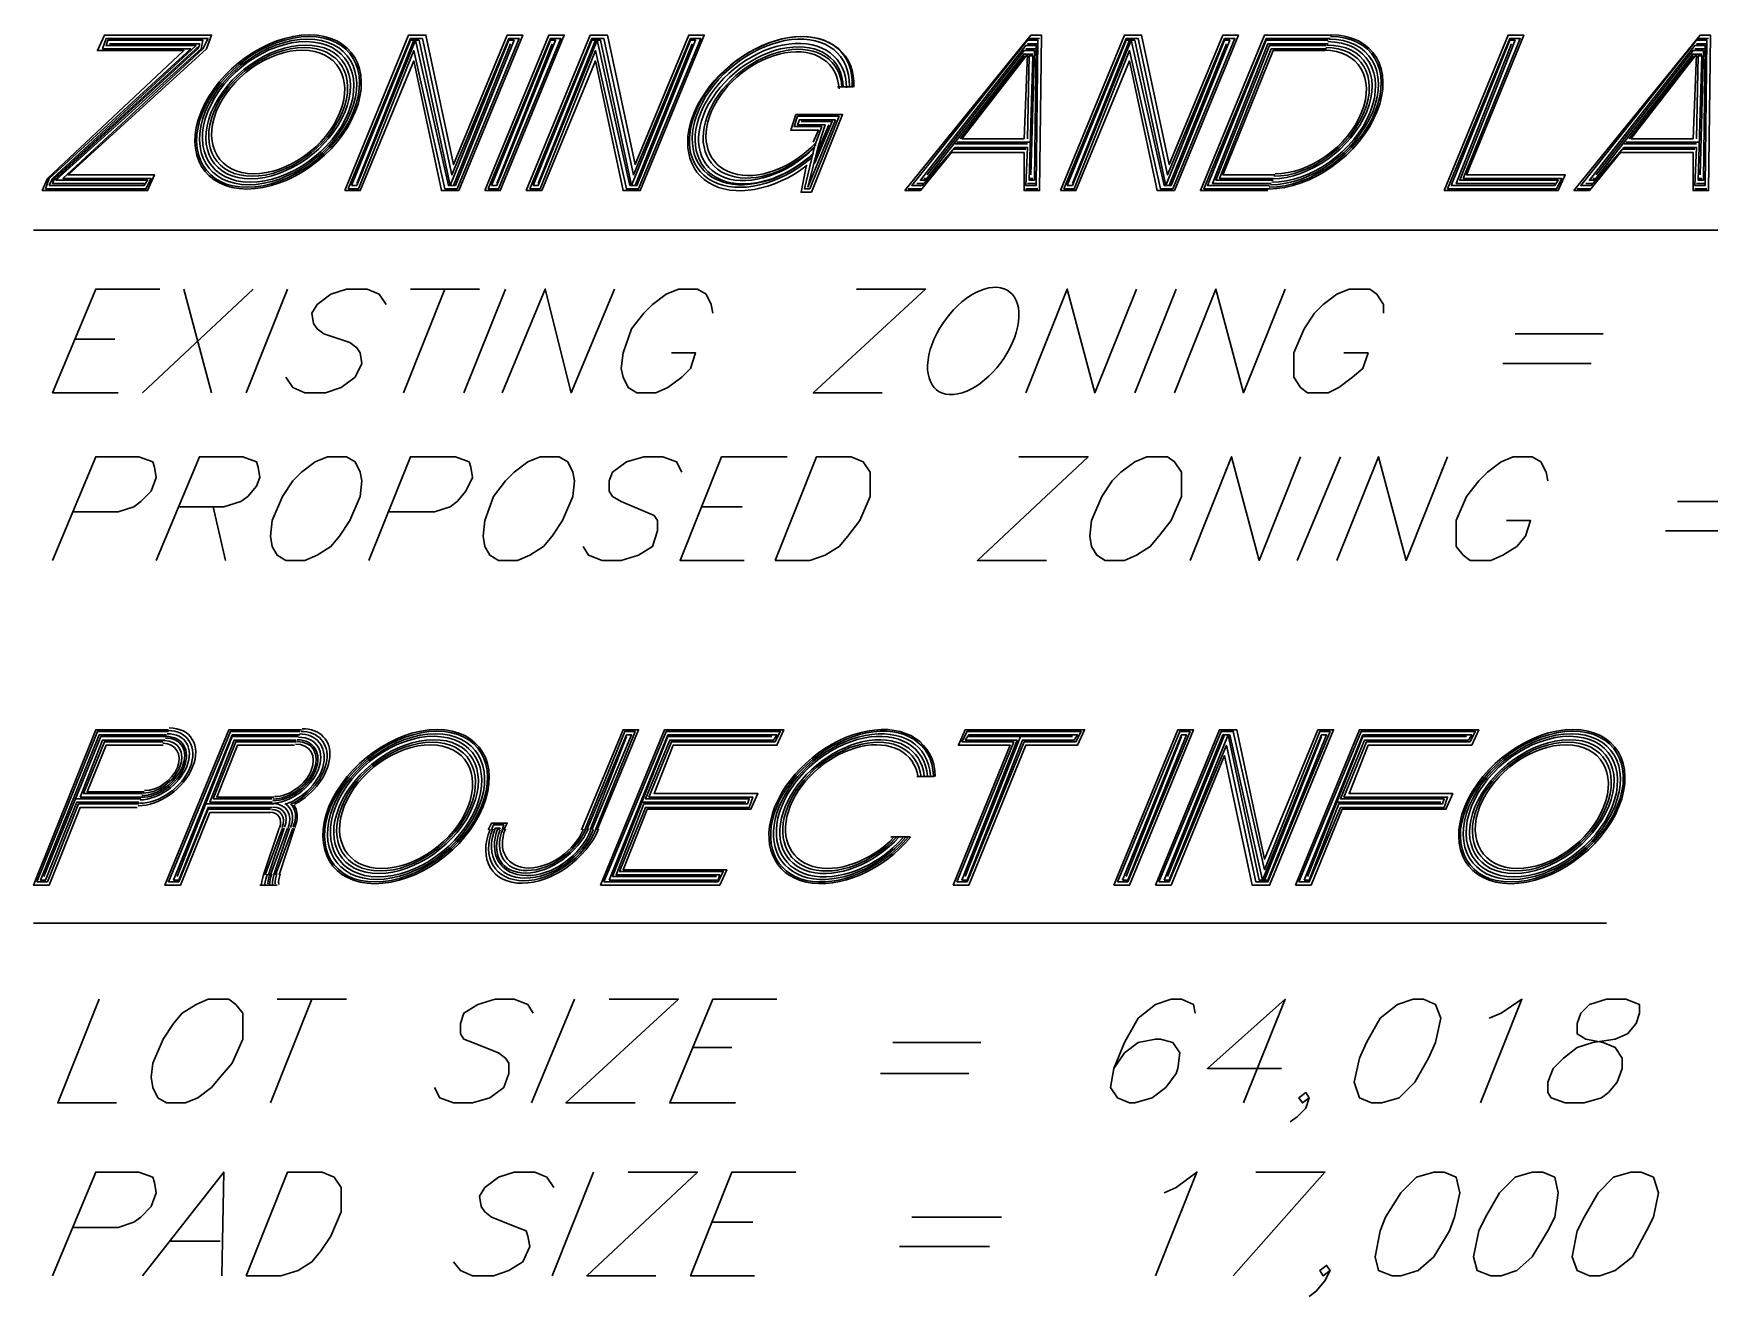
# Model space of a CAD drawing. Header units: feet. Extents: x 7 to 2308, y -319 to 1396.
# Drawn here: x 710.3 to 762, y 247.1 to 286 of the extents above; entities that cross this region are included whole.
import ezdxf

# ---------------------------------------------------------------- set-up
doc = ezdxf.new("R2010")
doc.units = ezdxf.units.FT
doc.header["$MEASUREMENT"] = 0
doc.layers.add('PDF_TBLKTXT', color=7, linetype='Continuous')

msp = doc.modelspace()

# ---------------------------------------------------------------- linework, layer by layer
at = {"layer": 'PDF_TBLKTXT', "lineweight": 30}
for points in [[(710.543, 281.182), (710.703, 281.555), (714.915, 285.5), (712.249, 285.5), (712.463, 285.98), (715.768, 285.98), (715.608, 285.553), (711.343, 281.662), (714.009, 281.662), (713.795, 281.182)], [(710.65, 281.235), (710.757, 281.555), (715.128, 285.553), (712.409, 285.553), (712.516, 285.873), (715.661, 285.873), (715.501, 285.553), (711.183, 281.555), (713.902, 281.555), (713.742, 281.235)], [(710.757, 281.342), (710.863, 281.555), (715.288, 285.66), (712.516, 285.66), (712.569, 285.82), (715.501, 285.82), (715.448, 285.553), (710.97, 281.502), (713.795, 281.502), (713.689, 281.342)], [(719.873, 281.182), (721.845, 285.98), (722.378, 285.98), (723.231, 281.981), (724.884, 285.98), (725.364, 285.98), (723.391, 281.182), (722.858, 281.182), (722.005, 285.18), (720.352, 281.182)], [(719.979, 281.235), (721.898, 285.873), (722.272, 285.873), (723.178, 281.662), (724.937, 285.873), (725.257, 285.873), (723.338, 281.235), (722.965, 281.235), (722.005, 285.5), (720.299, 281.235)], [(720.086, 281.342), (721.898, 285.82), (722.165, 285.82), (723.125, 281.342), (724.937, 285.82), (725.097, 285.82), (723.285, 281.342), (723.071, 281.342), (722.058, 285.82), (720.246, 281.342)], [(724.191, 281.182), (726.163, 285.98), (726.643, 285.98), (724.671, 281.182)], [(724.297, 281.235), (726.217, 285.873), (726.536, 285.873), (724.617, 281.235)], [(724.404, 281.342), (726.217, 285.82), (726.377, 285.82), (724.564, 281.342)], [(725.47, 281.182), (727.443, 285.98), (727.976, 285.98), (728.829, 281.981), (730.481, 285.98), (730.961, 285.98), (728.989, 281.182), (728.456, 281.182), (727.603, 285.18), (725.95, 281.182)], [(725.577, 281.235), (727.496, 285.873), (727.869, 285.873), (728.776, 281.662), (730.535, 285.873), (730.855, 285.873), (728.935, 281.235), (728.562, 281.235), (727.603, 285.5), (725.897, 281.235)], [(725.684, 281.342), (727.496, 285.82), (727.763, 285.82), (728.722, 281.342), (730.535, 285.82), (730.695, 285.82), (728.882, 281.342), (728.669, 281.342), (727.656, 285.82), (725.843, 281.342)], [(737.145, 281.182), (741.037, 285.98), (741.357, 285.98), (741.304, 281.182), (740.824, 281.182), (740.824, 282.355), (738.585, 282.355), (737.625, 281.182)], [(737.678, 281.342), (737.359, 281.342), (740.93, 285.82), (741.25, 285.82), (741.197, 281.342), (740.877, 281.342), (740.93, 282.515), (738.691, 282.515)], [(741.943, 281.182), (743.916, 285.98), (744.449, 285.98), (745.302, 281.981), (746.954, 285.98), (747.434, 285.98), (745.462, 281.182), (744.929, 281.182), (744.076, 285.18), (742.423, 281.182)], [(742.05, 281.235), (743.969, 285.873), (744.342, 285.873), (745.248, 281.662), (747.008, 285.873), (747.328, 285.873), (745.408, 281.235), (745.035, 281.235), (744.076, 285.5), (742.37, 281.235)], [(742.156, 281.342), (743.969, 285.82), (744.236, 285.82), (745.195, 281.342), (747.008, 285.82), (747.168, 285.82), (745.355, 281.342), (745.142, 281.342), (744.129, 285.82), (742.316, 281.342)], [(753.778, 281.182), (755.751, 285.98), (756.23, 285.98), (754.471, 281.662), (757.51, 281.662), (757.297, 281.182)], [(753.885, 281.235), (755.804, 285.873), (756.124, 285.873), (754.365, 281.555), (757.403, 281.555), (757.243, 281.235)], [(753.991, 281.342), (755.804, 285.82), (755.964, 285.82), (754.258, 281.502), (757.297, 281.502), (757.19, 281.342)], [(757.776, 281.182), (761.668, 285.98), (761.988, 285.98), (761.935, 281.182), (761.455, 281.182), (761.455, 282.355), (759.216, 282.355), (758.256, 281.182)], [(758.31, 281.342), (757.99, 281.342), (761.562, 285.82), (761.881, 285.82), (761.828, 281.342), (761.508, 281.342), (761.562, 282.515), (759.322, 282.515)], [(738.905, 282.781), (740.93, 285.393), (740.824, 282.781)], [(759.536, 282.781), (761.562, 285.393), (761.455, 282.781)], [(735.119, 283.474), (733.84, 283.474), (733.733, 283.154), (734.586, 283.154), (734.373, 282.568), (734.053, 281.235), (734.213, 281.235)], [(735.013, 283.368), (733.893, 283.368), (733.84, 283.208), (734.693, 283.208), (734.48, 282.568), (734.16, 281.288)], [(719.34, 272.972), (718.966, 272.812), (718.54, 272.492), (718.273, 272.226), (717.954, 271.746), (717.634, 271), (717.58, 270.52), (717.634, 270.2), (717.794, 269.933), (718.06, 269.773), (718.647, 269.773), (719.02, 269.933), (719.446, 270.2), (719.713, 270.52), (720.033, 271), (720.352, 271.746), (720.406, 272.226), (720.352, 272.492), (720.193, 272.812), (719.926, 272.972)], [(725.897, 272.972), (725.524, 272.812), (725.097, 272.492), (724.831, 272.226), (724.457, 271.746), (724.191, 271), (724.138, 270.52), (724.191, 270.2), (724.351, 269.933), (724.617, 269.773), (725.204, 269.773), (725.577, 269.933), (726.003, 270.2), (726.27, 270.52), (726.59, 271), (726.91, 271.746), (726.963, 272.226), (726.91, 272.492), (726.75, 272.812), (726.483, 272.972)], [(733.147, 269.773), (734.426, 272.972), (735.493, 272.972), (735.866, 272.812), (736.079, 272.492), (736.079, 272.226), (736.079, 271.746), (735.759, 271), (735.386, 270.52), (735.119, 270.2), (734.693, 269.933), (734.213, 269.773)], [(744.609, 272.972), (744.236, 272.812), (743.809, 272.492), (743.543, 272.226), (743.223, 271.746), (742.903, 271), (742.85, 270.52), (742.903, 270.2), (743.063, 269.933), (743.329, 269.773), (743.916, 269.773), (744.289, 269.933), (744.715, 270.2), (744.982, 270.52), (745.355, 271), (745.675, 271.746), (745.675, 272.226), (745.675, 272.492), (745.462, 272.812), (745.248, 272.972)], [(727.763, 259.751), (729.735, 264.549), (733.414, 264.549), (733.2, 264.069), (730.002, 264.069), (729.415, 262.576), (732.614, 262.576), (732.401, 262.097), (729.202, 262.097), (728.456, 260.231), (731.654, 260.231), (731.441, 259.751)], [(727.869, 259.858), (729.788, 264.496), (733.307, 264.496), (733.147, 264.176), (729.948, 264.176), (729.255, 262.47), (732.454, 262.47), (732.347, 262.15), (729.149, 262.15), (728.349, 260.177), (731.548, 260.177), (731.388, 259.858)], [(728.029, 259.911), (729.842, 264.389), (733.2, 264.389), (733.094, 264.229), (729.895, 264.229), (729.149, 262.417), (732.347, 262.417), (732.294, 262.257), (729.095, 262.257), (728.242, 260.071), (731.441, 260.071), (731.388, 259.911)], [(738.638, 259.751), (740.397, 264.069), (738.798, 264.069), (739.011, 264.549), (742.69, 264.549), (742.476, 264.069), (740.877, 264.069), (739.118, 259.751)], [(738.745, 259.858), (740.504, 264.176), (738.905, 264.176), (739.064, 264.496), (742.583, 264.496), (742.423, 264.176), (740.824, 264.176), (739.064, 259.858)], [(738.905, 259.911), (740.61, 264.229), (739.011, 264.229), (739.118, 264.389), (742.476, 264.389), (742.37, 264.229), (740.77, 264.229), (739.064, 259.911)], [(743.596, 259.751), (745.568, 264.549), (746.048, 264.549), (744.076, 259.751)], [(743.702, 259.858), (745.622, 264.496), (745.942, 264.496), (744.022, 259.858)], [(743.862, 259.911), (745.675, 264.389), (745.835, 264.389), (744.022, 259.911)], [(744.875, 259.751), (746.848, 264.549), (747.381, 264.549), (748.234, 260.551), (749.887, 264.549), (750.366, 264.549), (748.394, 259.751), (747.861, 259.751), (747.008, 263.749), (745.355, 259.751)], [(744.982, 259.858), (746.901, 264.496), (747.274, 264.496), (748.234, 260.231), (749.94, 264.496), (750.26, 264.496), (748.341, 259.858), (747.967, 259.858), (747.061, 264.069), (745.302, 259.858)], [(745.142, 259.911), (746.954, 264.389), (747.168, 264.389), (748.181, 259.911), (749.993, 264.389), (750.153, 264.389), (748.341, 259.911), (748.074, 259.911), (747.114, 264.389), (745.302, 259.911)], [(749.193, 259.751), (751.166, 264.549), (754.844, 264.549), (754.631, 264.069), (751.433, 264.069), (750.846, 262.576), (754.045, 262.576), (753.831, 262.097), (750.633, 262.097), (749.673, 259.751)], [(749.3, 259.858), (751.219, 264.496), (754.738, 264.496), (754.578, 264.176), (751.379, 264.176), (750.686, 262.47), (753.885, 262.47), (753.778, 262.15), (750.58, 262.15), (749.62, 259.858)], [(749.46, 259.911), (751.273, 264.389), (754.631, 264.389), (754.525, 264.229), (751.326, 264.229), (750.58, 262.417), (753.778, 262.417), (753.725, 262.257), (750.526, 262.257), (749.62, 259.911)], [(715.661, 256.232), (715.288, 256.073), (714.861, 255.806), (714.595, 255.486), (714.275, 255.006), (713.955, 254.26), (713.902, 253.834), (713.955, 253.514), (714.115, 253.194), (714.382, 253.034), (714.968, 253.034), (715.341, 253.194), (715.768, 253.514), (716.034, 253.834), (716.407, 254.26), (716.727, 255.006), (716.727, 255.486), (716.727, 255.806), (716.514, 256.073), (716.301, 256.232)], [(752.819, 256.232), (752.339, 256.073), (751.806, 255.646), (751.379, 254.9), (751.166, 254.42), (751.006, 253.674), (751.166, 253.194), (751.539, 253.034), (751.859, 253.034), (752.392, 253.194), (752.872, 253.674), (753.298, 254.42), (753.512, 254.9), (753.672, 255.646), (753.512, 256.073), (753.138, 256.232)], [(758.789, 256.232), (758.256, 256.073), (757.99, 255.806), (757.883, 255.486), (757.883, 255.166), (758.15, 255.006), (758.683, 254.9), (759.056, 254.74), (759.269, 254.42), (759.269, 254.1), (759.109, 253.674), (758.843, 253.354), (758.629, 253.194), (758.096, 253.034), (757.51, 253.034), (757.083, 253.194), (756.977, 253.354), (756.977, 253.674), (757.137, 254.1), (757.457, 254.42), (757.883, 254.74), (758.363, 254.9), (759.056, 255.006), (759.429, 255.166), (759.696, 255.486), (759.802, 255.806), (759.802, 256.073), (759.376, 256.232)], [(716.834, 247.703), (718.113, 250.901), (719.18, 250.901), (719.553, 250.741), (719.766, 250.422), (719.766, 250.155), (719.766, 249.675), (719.446, 248.929), (719.126, 248.449), (718.86, 248.129), (718.433, 247.863), (717.9, 247.703)], [(753.458, 250.901), (752.925, 250.741), (752.445, 250.262), (751.966, 249.515), (751.806, 249.089), (751.646, 248.289), (751.752, 247.863), (752.179, 247.703), (752.445, 247.703), (752.979, 247.863), (753.458, 248.289), (753.938, 249.089), (754.098, 249.515), (754.258, 250.262), (754.151, 250.741), (753.778, 250.901)], [(756.497, 250.901), (755.964, 250.741), (755.484, 250.262), (755.058, 249.515), (754.844, 249.089), (754.684, 248.289), (754.791, 247.863), (755.218, 247.703), (755.537, 247.703), (756.017, 247.863), (756.497, 248.289), (756.977, 249.089), (757.19, 249.515), (757.297, 250.262), (757.19, 250.741), (756.817, 250.901)], [(759.536, 250.901), (759.003, 250.741), (758.523, 250.262), (758.096, 249.515), (757.883, 249.089), (757.723, 248.289), (757.883, 247.863), (758.256, 247.703), (758.576, 247.703), (759.056, 247.863), (759.589, 248.289), (760.016, 249.089), (760.229, 249.515), (760.389, 250.262), (760.229, 250.741), (759.856, 250.901)]]:
    msp.add_lwpolyline(points, close=True, dxfattribs=at)
for points in [[(720.246, 281.395), (722.005, 285.82)], [(725.843, 281.395), (727.603, 285.82)], [(740.984, 285.873), (741.304, 285.873)], [(742.316, 281.395), (744.076, 285.82)], [(748.341, 281.182), (746.261, 281.182), (748.234, 285.98), (750.313, 285.98)], [(748.394, 281.235), (746.368, 281.235), (748.287, 285.873), (750.26, 285.873)], [(748.394, 281.342), (746.475, 281.342), (748.287, 285.82), (750.206, 285.82)], [(761.615, 285.873), (761.935, 285.873)], [(712.622, 285.713), (715.395, 285.713), (715.395, 285.66), (710.917, 281.555), (710.863, 281.395), (713.689, 281.395)], [(715.395, 285.66), (715.341, 285.553), (710.917, 281.502)], [(724.99, 285.713), (723.231, 281.342)], [(724.564, 281.395), (726.27, 285.713)], [(730.588, 285.713), (728.829, 281.342)], [(738.851, 282.781), (740.824, 285.34), (740.77, 285.34), (737.785, 281.502), (737.625, 281.502), (740.877, 285.66), (741.197, 285.66), (741.144, 281.502), (740.984, 281.502), (741.09, 285.34), (740.984, 285.34), (740.93, 282.781)], [(737.838, 281.662), (740.824, 285.5), (741.144, 285.5), (741.037, 281.662)], [(741.09, 285.393), (740.77, 285.393)], [(740.877, 285.553), (741.197, 285.553)], [(741.25, 285.713), (740.93, 285.713)], [(747.061, 285.713), (745.302, 281.342)], [(748.447, 281.395), (746.635, 281.395), (748.341, 285.713), (750.206, 285.713)], [(748.5, 281.502), (746.741, 281.502), (748.394, 285.66), (750.153, 285.66)], [(748.5, 281.555), (746.848, 281.555), (748.447, 285.553), (750.153, 285.553)], [(748.554, 281.662), (746.954, 281.662), (748.5, 285.5), (750.1, 285.5)], [(755.857, 285.713), (754.151, 281.395), (757.19, 281.395)], [(759.482, 282.781), (761.455, 285.34), (761.402, 285.34), (758.416, 281.502), (758.256, 281.502), (761.508, 285.66), (761.828, 285.66), (761.775, 281.502), (761.615, 281.502), (761.721, 285.34), (761.615, 285.34), (761.562, 282.781)], [(758.47, 281.662), (761.455, 285.5), (761.775, 285.5), (761.668, 281.662)], [(761.721, 285.393), (761.402, 285.393)], [(761.508, 285.553), (761.828, 285.553)], [(761.881, 285.713), (761.562, 285.713)], [(735.066, 284.38), (735.546, 284.38)], [(734.107, 281.928), (733.947, 281.129), (734.267, 281.129), (735.226, 283.527), (733.787, 283.527), (733.627, 283.048), (734.48, 283.048), (734.32, 282.675)], [(734.8, 283.208), (734.533, 282.568), (734.373, 282.035), (734.906, 283.314), (733.947, 283.314)], [(740.877, 282.461), (738.638, 282.461)], [(738.691, 282.621), (740.93, 282.621)], [(740.984, 282.675), (738.745, 282.675)], [(761.508, 282.461), (759.269, 282.461)], [(759.322, 282.621), (761.562, 282.621)], [(761.615, 282.675), (759.376, 282.675)], [(737.252, 281.235), (737.678, 281.235)], [(737.732, 281.395), (737.518, 281.395)], [(737.732, 281.555), (737.785, 281.555)], [(741.25, 281.235), (740.877, 281.235)], [(740.93, 281.395), (741.197, 281.395)], [(741.09, 281.555), (740.984, 281.555)], [(757.883, 281.235), (758.31, 281.235)], [(758.363, 281.395), (758.15, 281.395)], [(758.363, 281.555), (758.416, 281.555)], [(761.881, 281.235), (761.508, 281.235)], [(761.562, 281.395), (761.828, 281.395)], [(761.721, 281.555), (761.615, 281.555)], [(789.443, 279.956), (710.277, 279.956)], [(712.889, 274.944), (710.863, 274.944), (712.196, 278.143), (714.168, 278.143)], [(717.047, 278.143), (713.635, 274.944)], [(714.915, 278.143), (715.768, 274.944)], [(718.113, 278.143), (716.834, 274.944)], [(721.152, 277.663), (720.939, 277.983), (720.566, 278.143), (719.926, 278.143), (719.446, 277.983), (719.02, 277.663), (718.86, 277.397), (718.913, 277.077), (719.02, 276.917), (719.233, 276.757), (720.033, 276.49), (720.246, 276.331), (720.352, 276.171), (720.406, 275.851), (720.193, 275.424), (719.766, 275.104), (719.286, 274.944), (718.647, 274.944), (718.273, 275.104), (718.06, 275.424)], [(722.965, 278.143), (721.685, 274.944)], [(721.898, 278.143), (724.031, 278.143)], [(724.831, 278.143), (723.551, 274.944)], [(724.724, 274.944), (726.057, 278.143), (726.856, 274.944), (728.189, 278.143)], [(731.228, 277.397), (731.175, 277.663), (731.015, 277.983), (730.748, 278.143), (730.162, 278.143), (729.788, 277.983), (729.362, 277.663), (729.095, 277.397), (728.722, 276.917), (728.456, 276.171), (728.402, 275.691), (728.456, 275.424), (728.616, 275.104), (728.882, 274.944), (729.469, 274.944), (729.842, 275.104), (730.268, 275.424), (730.535, 275.691), (730.695, 276.171), (729.948, 276.171)], [(736.452, 274.944), (734.32, 274.944), (737.785, 278.143), (735.653, 278.143)], [(740.877, 274.944), (742.156, 278.143), (743.009, 274.944), (744.289, 278.143)], [(745.515, 278.143), (744.236, 274.944)], [(745.462, 274.944), (746.741, 278.143), (747.594, 274.944), (748.874, 278.143)], [(751.912, 277.397), (751.912, 277.663), (751.699, 277.983), (751.486, 278.143), (750.846, 278.143), (750.473, 277.983), (750.046, 277.663), (749.78, 277.397), (749.46, 276.917), (749.14, 276.171), (749.14, 275.691), (749.14, 275.424), (749.353, 275.104), (749.567, 274.944), (750.206, 274.944), (750.526, 275.104), (750.953, 275.424), (751.273, 275.691), (751.433, 276.171), (750.686, 276.171)], [(711.556, 276.597), (712.782, 276.597)], [(755.964, 276.757), (758.683, 276.757)], [(755.591, 275.851), (758.31, 275.851)], [(710.863, 269.773), (712.196, 272.972), (713.529, 272.972), (713.955, 272.812), (714.009, 272.652), (714.062, 272.332), (713.902, 271.906), (713.582, 271.586), (713.369, 271.426), (712.889, 271.266), (711.503, 271.266)], [(714.062, 269.773), (715.395, 272.972), (716.727, 272.972), (717.154, 272.812), (717.207, 272.652), (717.26, 272.332), (717.154, 272.066), (716.887, 271.746), (716.674, 271.586), (716.141, 271.426), (714.755, 271.426)], [(720.619, 269.773), (721.898, 272.972), (723.285, 272.972), (723.711, 272.812), (723.764, 272.652), (723.818, 272.332), (723.604, 271.906), (723.338, 271.586), (723.125, 271.426), (722.645, 271.266), (721.259, 271.266)], [(730.268, 272.492), (730.108, 272.812), (729.682, 272.972), (729.095, 272.972), (728.562, 272.812), (728.136, 272.492), (728.029, 272.226), (728.029, 271.906), (728.136, 271.746), (728.402, 271.586), (729.149, 271.266), (729.415, 271.159), (729.522, 271), (729.522, 270.68), (729.362, 270.2), (728.935, 269.933), (728.402, 269.773), (727.816, 269.773), (727.389, 269.933), (727.23, 270.2)], [(732.187, 269.773), (730.215, 269.773), (731.494, 272.972), (733.52, 272.972)], [(741.517, 269.773), (739.384, 269.773), (742.796, 272.972), (740.664, 272.972)], [(745.942, 269.773), (747.221, 272.972), (748.074, 269.773), (749.353, 272.972)], [(750.58, 272.972), (749.247, 269.773)], [(750.473, 269.773), (751.752, 272.972), (752.605, 269.773), (753.885, 272.972)], [(756.977, 272.226), (756.924, 272.492), (756.764, 272.812), (756.497, 272.972), (755.911, 272.972), (755.537, 272.812), (755.111, 272.492), (754.844, 272.226), (754.471, 271.746), (754.151, 271), (754.151, 270.52), (754.151, 270.2), (754.365, 269.933), (754.578, 269.773), (755.218, 269.773), (755.591, 269.933), (756.017, 270.2), (756.284, 270.52), (756.444, 271), (755.697, 271)], [(715.821, 271.426), (716.194, 269.773)], [(730.908, 271.426), (732.134, 271.426)], [(760.975, 271.586), (763.694, 271.586)], [(760.602, 270.68), (763.321, 270.68)], [(713.475, 262.15), (711.716, 262.15), (710.757, 259.751), (710.277, 259.751), (712.196, 264.549), (714.435, 264.549)], [(713.529, 262.257), (711.663, 262.257), (710.703, 259.858), (710.383, 259.858), (712.249, 264.496), (714.435, 264.496)], [(713.529, 262.31), (711.61, 262.31), (710.65, 259.911), (710.49, 259.911), (712.303, 264.389), (714.382, 264.389)], [(710.597, 260.018), (712.356, 264.336), (714.382, 264.336)], [(713.635, 262.47), (711.716, 262.47), (712.409, 264.229), (714.328, 264.229)], [(713.635, 262.576), (711.823, 262.576), (712.463, 264.176), (714.275, 264.176)], [(718.54, 264.549), (716.301, 264.549), (714.328, 259.751), (714.808, 259.751), (715.714, 261.99), (717.58, 261.99)], [(717.58, 262.097), (715.661, 262.097), (714.755, 259.858), (714.435, 259.858), (716.354, 264.496), (718.487, 264.496)], [(717.634, 262.15), (715.661, 262.15), (714.755, 259.911), (714.595, 259.911), (716.407, 264.389), (718.487, 264.389)], [(714.702, 260.018), (716.407, 264.336), (718.433, 264.336)], [(717.634, 262.31), (715.714, 262.31), (716.461, 264.229), (718.38, 264.229)], [(717.634, 262.417), (715.821, 262.417), (716.514, 264.176), (718.38, 264.176)], [(727.656, 261.457), (728.935, 264.549), (728.456, 264.549), (727.176, 261.457)], [(727.603, 261.457), (728.829, 264.496), (728.509, 264.496), (727.283, 261.457)], [(727.496, 261.457), (728.722, 264.389), (728.562, 264.389), (727.336, 261.457)], [(727.443, 261.457), (728.562, 264.336)], [(731.334, 260.018), (728.136, 260.018), (729.842, 264.336), (733.04, 264.336)], [(739.011, 260.018), (740.717, 264.336)], [(739.118, 264.336), (742.316, 264.336)], [(743.969, 260.018), (745.675, 264.336)], [(745.248, 260.018), (747.008, 264.389)], [(749.993, 264.336), (748.234, 259.911)], [(749.567, 260.018), (751.273, 264.336), (754.471, 264.336)], [(713.689, 262.63), (711.929, 262.63), (712.516, 264.069), (714.275, 264.069)], [(717.687, 262.47), (715.928, 262.47), (716.567, 264.069), (718.327, 264.069)], [(738.052, 263.11), (737.518, 263.11)], [(713.582, 262.417), (711.556, 262.417)], [(715.608, 262.257), (717.58, 262.257), (717.687, 262.257)], [(732.241, 262.31), (729.042, 262.31)], [(753.672, 262.31), (750.473, 262.31)], [(724.777, 261.457), (724.884, 261.67), (724.404, 261.67), (724.297, 261.457)], [(724.724, 261.457), (724.777, 261.617), (724.457, 261.617), (724.404, 261.457)], [(717.847, 261.51), (717.367, 260.071)], [(717.42, 260.071), (717.954, 261.51)], [(717.527, 260.071), (718.007, 261.51)], [(718.113, 261.51), (717.58, 260.071)], [(718.167, 261.51), (717.687, 260.071)], [(718.273, 261.51), (717.74, 260.071)], [(717.847, 260.071), (718.327, 261.51)], [(724.617, 261.457), (724.671, 261.51), (724.511, 261.51), (724.457, 261.457)], [(737.305, 261.244), (736.719, 261.244)], [(717.26, 259.751), (717.794, 259.751)], [(758.789, 258.578), (710.277, 258.578)], [(712.303, 256.232), (711.023, 253.034), (712.836, 253.034)], [(718.86, 256.232), (717.58, 253.034)], [(717.794, 256.232), (719.926, 256.232)], [(725.684, 255.806), (725.524, 256.073), (725.097, 256.232), (724.511, 256.232), (723.978, 256.073), (723.551, 255.806), (723.444, 255.486), (723.444, 255.166), (723.551, 255.006), (723.818, 254.9), (724.617, 254.58), (724.831, 254.42), (724.937, 254.26), (724.937, 253.94), (724.777, 253.514), (724.351, 253.194), (723.818, 253.034), (723.231, 253.034), (722.805, 253.194), (722.645, 253.514)], [(726.963, 256.232), (725.63, 253.034)], [(728.829, 253.034), (726.696, 253.034), (730.162, 256.232), (728.029, 256.232)], [(731.921, 253.034), (729.895, 253.034), (731.228, 256.232), (733.2, 256.232)], [(746.101, 255.806), (746.048, 256.073), (745.675, 256.232), (745.355, 256.232), (744.875, 256.073), (744.342, 255.646), (743.916, 254.9), (743.596, 254.1), (743.489, 253.514), (743.702, 253.194), (744.076, 253.034), (744.236, 253.034), (744.769, 253.194), (745.195, 253.514), (745.515, 253.94), (745.568, 254.1), (745.622, 254.58), (745.408, 254.9), (745.035, 255.006), (744.875, 255.006), (744.342, 254.9), (743.916, 254.58), (743.596, 254.1)], [(747.594, 253.034), (748.874, 256.232), (746.475, 254.1), (748.767, 254.1)], [(755.164, 255.646), (755.537, 255.806), (756.177, 256.232), (754.898, 253.034)], [(736.772, 254.9), (739.491, 254.9)], [(730.588, 254.74), (731.814, 254.74)], [(736.399, 253.94), (739.118, 253.94)], [(749.62, 253.194), (749.407, 253.034), (749.3, 253.194), (749.513, 253.354), (749.62, 253.194), (749.513, 252.874), (749.247, 252.607), (749.034, 252.447)], [(710.863, 247.703), (712.196, 250.901), (713.529, 250.901), (713.955, 250.741), (714.009, 250.582), (714.062, 250.262), (713.902, 249.835), (713.582, 249.515), (713.369, 249.355), (712.889, 249.195), (711.503, 249.195)], [(713.635, 247.703), (716.141, 250.901), (716.088, 247.703)], [(726.323, 250.422), (726.11, 250.741), (725.737, 250.901), (725.097, 250.901), (724.617, 250.741), (724.191, 250.422), (724.031, 250.155), (724.084, 249.835), (724.191, 249.675), (724.404, 249.515), (725.204, 249.195), (725.47, 249.089), (725.524, 248.929), (725.577, 248.609), (725.364, 248.129), (724.937, 247.863), (724.457, 247.703), (723.818, 247.703), (723.444, 247.863), (723.231, 248.129)], [(727.549, 250.901), (726.27, 247.703)], [(729.469, 247.703), (727.336, 247.703), (730.748, 250.901), (728.616, 250.901)], [(732.507, 247.703), (730.535, 247.703), (731.814, 250.901), (733.787, 250.901)], [(745.142, 250.262), (745.515, 250.422), (746.155, 250.901), (744.875, 247.703)], [(747.274, 247.703), (750.1, 250.901), (747.967, 250.901)], [(731.228, 249.355), (732.454, 249.355)], [(737.359, 249.515), (740.131, 249.515)], [(714.488, 248.769), (716.034, 248.769)], [(736.985, 248.609), (739.758, 248.609)], [(750.26, 247.863), (750.046, 247.703), (749.94, 247.863), (750.153, 248.023), (750.26, 247.863), (750.1, 247.543), (749.833, 247.223), (749.62, 247.063)]]:
    msp.add_lwpolyline(points, dxfattribs=at)
for centre, radius, start, end in [((718.487, 259.672), 1.182, 158.1591, 174.6353), ((718.486, 259.671), 1.077, 157.116, 174.4491), ((718.474, 259.73), 0.975, 157.6, 176.1747)]:
    msp.add_arc(centre, radius, start, end, dxfattribs=at)
msp.add_ellipse((739.256, 276.542), major_axis=(1.1, 1.532), ratio=0.573221, start_param=0.6525284314762747, end_param=6.935713738655861, dxfattribs=at)
for points in [[(718.781, 285.985), (717.467, 285.985), (715.973, 284.921), (715.443, 283.608)], [(718.77, 285.933), (717.486, 285.927), (716.019, 284.882), (715.495, 283.598)], [(718.727, 285.854), (717.487, 285.855), (716.074, 284.849), (715.573, 283.608)], [(720.067, 283.606), (720.568, 284.847), (719.968, 285.854), (718.727, 285.854)], [(720.146, 283.617), (720.67, 284.902), (720.054, 285.938), (718.77, 285.933)], [(720.198, 283.607), (720.728, 284.92), (720.094, 285.985), (718.781, 285.985)], [(733.784, 285.924), (732.685, 285.841), (731.49, 285.057), (730.863, 284.008)], [(733.736, 285.921), (732.64, 285.815), (731.459, 285.009), (730.866, 283.961)], [(733.651, 285.839), (732.581, 285.718), (731.45, 284.921), (730.904, 283.902)], [(735.348, 284.356), (735.343, 285.281), (734.609, 285.836), (733.568, 285.703)], [(735.437, 284.412), (735.456, 285.372), (734.72, 285.959), (733.651, 285.839)], [(735.524, 284.412), (735.568, 285.407), (734.833, 286.027), (733.736, 285.921)], [(735.576, 284.367), (735.616, 285.371), (734.883, 286.008), (733.784, 285.924)], [(751.574, 283.606), (752.075, 284.847), (751.475, 285.854), (750.234, 285.854)], [(751.652, 283.617), (752.177, 284.902), (751.561, 285.938), (750.276, 285.933)], [(751.704, 283.607), (752.235, 284.92), (751.6, 285.985), (750.287, 285.985)], [(718.685, 285.776), (717.487, 285.783), (716.129, 284.817), (715.652, 283.619)], [(718.664, 285.671), (717.524, 285.666), (716.222, 284.738), (715.756, 283.598)], [(718.621, 285.593), (717.525, 285.594), (716.277, 284.706), (715.835, 283.609)], [(718.579, 285.515), (717.525, 285.521), (716.332, 284.673), (715.913, 283.62)], [(719.727, 283.595), (720.146, 284.648), (719.632, 285.508), (718.579, 285.515)], [(719.806, 283.606), (720.248, 284.703), (719.718, 285.592), (718.621, 285.593)], [(719.884, 283.617), (720.35, 284.757), (719.804, 285.677), (718.664, 285.671)], [(719.989, 283.596), (720.466, 284.793), (719.883, 285.769), (718.685, 285.776)], [(733.568, 285.703), (732.527, 285.57), (731.446, 284.782), (730.947, 283.792)], [(733.505, 285.588), (732.499, 285.427), (731.469, 284.641), (731.014, 283.689)], [(733.484, 285.505), (732.509, 285.334), (731.53, 284.562), (731.118, 283.642)], [(733.448, 285.429), (732.509, 285.265), (731.571, 284.52), (731.187, 283.633)], [(735.118, 284.319), (735.079, 285.132), (734.387, 285.593), (733.448, 285.429)], [(735.207, 284.361), (735.172, 285.202), (734.458, 285.676), (733.484, 285.505)], [(735.243, 284.369), (735.229, 285.246), (734.511, 285.75), (733.505, 285.588)], [(751.234, 283.595), (751.653, 284.649), (751.139, 285.508), (750.085, 285.515)], [(751.312, 283.606), (751.755, 284.703), (751.225, 285.592), (750.128, 285.593)], [(751.391, 283.617), (751.857, 284.757), (751.31, 285.677), (750.17, 285.671)], [(751.495, 283.596), (751.973, 284.793), (751.389, 285.769), (750.191, 285.776)], [(730.863, 284.008), (730.236, 282.96), (730.33, 281.904), (731.094, 281.427)], [(730.866, 283.961), (730.272, 282.914), (730.416, 281.89), (731.216, 281.471)], [(730.904, 283.902), (730.359, 282.883), (730.538, 281.902), (731.339, 281.521)], [(730.947, 283.792), (730.449, 282.803), (730.66, 281.866), (731.459, 281.52)], [(715.443, 283.608), (714.912, 282.295), (715.547, 281.23), (716.86, 281.23)], [(715.495, 283.598), (714.97, 282.313), (715.586, 281.277), (716.87, 281.282)], [(715.573, 283.608), (715.072, 282.367), (715.672, 281.361), (716.913, 281.361)], [(715.652, 283.619), (715.174, 282.422), (715.758, 281.445), (716.955, 281.439)], [(715.756, 283.598), (715.29, 282.458), (715.837, 281.538), (716.977, 281.543)], [(715.835, 283.609), (715.392, 282.512), (715.922, 281.623), (717.019, 281.622)], [(715.913, 283.62), (715.494, 282.566), (716.008, 281.707), (717.062, 281.7)], [(716.86, 281.23), (718.173, 281.229), (719.667, 282.294), (720.198, 283.607)], [(716.87, 281.282), (718.155, 281.288), (719.621, 282.333), (720.146, 283.617)], [(716.913, 281.361), (718.154, 281.36), (719.566, 282.366), (720.067, 283.606)], [(716.955, 281.439), (718.153, 281.432), (719.511, 282.398), (719.989, 283.596)], [(716.977, 281.543), (718.117, 281.549), (719.418, 282.477), (719.884, 283.617)], [(717.019, 281.622), (718.116, 281.621), (719.363, 282.509), (719.806, 283.606)], [(717.062, 281.7), (718.115, 281.693), (719.309, 282.542), (719.727, 283.595)], [(731.014, 283.689), (730.558, 282.736), (730.796, 281.866), (731.589, 281.583)], [(731.118, 283.642), (730.707, 282.722), (730.971, 281.894), (731.757, 281.643)], [(731.187, 283.633), (730.803, 282.746), (731.074, 281.95), (731.841, 281.715)], [(748.366, 281.23), (749.68, 281.229), (751.174, 282.294), (751.704, 283.607)], [(748.377, 281.282), (749.661, 281.288), (751.128, 282.333), (751.652, 283.617)], [(748.42, 281.361), (749.66, 281.36), (751.073, 282.366), (751.574, 283.606)], [(748.462, 281.439), (749.66, 281.432), (751.018, 282.398), (751.495, 283.596)], [(748.483, 281.543), (749.623, 281.549), (750.925, 282.477), (751.391, 283.617)], [(748.526, 281.622), (749.622, 281.621), (750.87, 282.509), (751.312, 283.606)], [(748.568, 281.7), (749.621, 281.693), (750.815, 282.542), (751.234, 283.595)], [(731.339, 281.521), (732.14, 281.14), (733.358, 281.455), (734.298, 282.286)], [(731.459, 281.52), (732.259, 281.175), (733.442, 281.509), (734.328, 282.332)], [(731.589, 281.583), (732.381, 281.3), (733.523, 281.679), (734.349, 282.499)], [(731.757, 281.643), (732.543, 281.393), (733.644, 281.785), (734.415, 282.59)], [(731.841, 281.715), (732.607, 281.48), (733.666, 281.866), (734.395, 282.648)], [(731.094, 281.427), (731.857, 280.95), (733.103, 281.169), (734.138, 281.963)], [(731.216, 281.471), (732.015, 281.052), (733.268, 281.346), (734.262, 282.184)], [(738.03, 263.132), (737.993, 264.133), (737.132, 264.682), (735.965, 264.449)], [(738.083, 263.105), (738.062, 264.146), (737.185, 264.732), (735.986, 264.507)], [(714.713, 263.388), (714.869, 263.792), (714.667, 264.126), (714.263, 264.134)], [(714.792, 263.399), (714.971, 263.846), (714.753, 264.211), (714.305, 264.213)], [(714.87, 263.41), (715.072, 263.9), (714.839, 264.295), (714.348, 264.291)], [(714.922, 263.399), (715.13, 263.919), (714.878, 264.341), (714.359, 264.343)], [(715.001, 263.41), (715.232, 263.973), (714.964, 264.426), (714.401, 264.422)], [(715.105, 263.389), (715.349, 264.009), (715.043, 264.519), (714.422, 264.526)], [(715.184, 263.4), (715.45, 264.064), (715.128, 264.603), (714.465, 264.605)], [(718.843, 263.292), (719.022, 263.74), (718.804, 264.104), (718.357, 264.106)], [(718.922, 263.303), (719.124, 263.794), (718.89, 264.188), (718.4, 264.184)], [(718.974, 263.293), (719.182, 263.812), (718.93, 264.235), (718.41, 264.237)], [(719.052, 263.303), (719.284, 263.866), (719.015, 264.319), (718.453, 264.315)], [(719.22, 263.497), (719.325, 264.026), (719.012, 264.413), (718.474, 264.42)], [(719.319, 263.604), (719.39, 264.13), (719.06, 264.497), (718.516, 264.498)], [(719.412, 263.689), (719.463, 264.22), (719.117, 264.58), (718.559, 264.576)], [(722.726, 264.554), (721.412, 264.555), (719.918, 263.49), (719.388, 262.177)], [(722.715, 264.502), (721.431, 264.496), (719.964, 263.451), (719.44, 262.167)], [(722.672, 264.424), (721.432, 264.424), (720.019, 263.419), (719.518, 262.178)], [(722.63, 264.345), (721.432, 264.352), (720.074, 263.386), (719.597, 262.188)], [(722.609, 264.241), (721.469, 264.235), (720.167, 263.307), (719.701, 262.167)], [(722.566, 264.162), (721.47, 264.163), (720.222, 263.275), (719.78, 262.178)], [(723.751, 262.175), (724.193, 263.272), (723.663, 264.161), (722.566, 264.162)], [(723.829, 262.186), (724.295, 263.326), (723.749, 264.246), (722.609, 264.241)], [(723.934, 262.165), (724.411, 263.362), (723.828, 264.339), (722.63, 264.345)], [(724.012, 262.176), (724.513, 263.417), (723.913, 264.423), (722.672, 264.424)], [(724.091, 262.186), (724.615, 263.471), (723.999, 264.507), (722.715, 264.502)], [(724.143, 262.176), (724.673, 263.489), (724.039, 264.554), (722.726, 264.554)], [(735.986, 264.507), (734.788, 264.282), (733.598, 263.308), (733.142, 262.177)], [(735.965, 264.449), (734.798, 264.216), (733.642, 263.265), (733.194, 262.167)], [(735.919, 264.37), (734.798, 264.143), (733.698, 263.231), (733.272, 262.178)], [(735.874, 264.292), (734.8, 264.07), (733.753, 263.198), (733.351, 262.188)], [(735.858, 264.181), (734.839, 263.954), (733.845, 263.122), (733.455, 262.167)], [(735.816, 264.104), (734.843, 263.884), (733.901, 263.09), (733.534, 262.178)], [(737.555, 263.091), (737.436, 263.854), (736.704, 264.238), (735.776, 264.026)], [(737.649, 263.108), (737.545, 263.913), (736.79, 264.324), (735.816, 264.104)], [(737.741, 263.122), (737.656, 263.97), (736.877, 264.408), (735.858, 264.181)], [(737.847, 263.117), (737.767, 264.027), (736.948, 264.514), (735.874, 264.292)], [(737.939, 263.125), (737.879, 264.08), (737.039, 264.598), (735.919, 264.37)], [(757.751, 264.554), (756.437, 264.555), (754.943, 263.49), (754.413, 262.177)], [(757.74, 264.502), (756.456, 264.496), (754.989, 263.451), (754.465, 262.167)], [(757.697, 264.424), (756.457, 264.424), (755.044, 263.419), (754.543, 262.178)], [(757.655, 264.345), (756.457, 264.352), (755.099, 263.386), (754.622, 262.188)], [(757.634, 264.241), (756.494, 264.235), (755.192, 263.307), (754.726, 262.167)], [(757.591, 264.162), (756.495, 264.163), (755.247, 263.275), (754.805, 262.178)], [(758.776, 262.175), (759.218, 263.272), (758.688, 264.161), (757.591, 264.162)], [(758.854, 262.186), (759.32, 263.326), (758.774, 264.246), (757.634, 264.241)], [(758.959, 262.165), (759.436, 263.362), (758.853, 264.339), (757.655, 264.345)], [(759.037, 262.176), (759.538, 263.417), (758.938, 264.423), (757.697, 264.424)], [(759.116, 262.186), (759.64, 263.471), (759.024, 264.507), (757.74, 264.502)], [(759.168, 262.176), (759.698, 263.489), (759.064, 264.554), (757.751, 264.554)], [(718.216, 262.254), (718.797, 262.525), (719.249, 263.079), (719.319, 263.604)], [(718.338, 262.252), (718.927, 262.575), (719.362, 263.157), (719.412, 263.689)], [(722.524, 264.084), (721.47, 264.091), (720.277, 263.242), (719.858, 262.189)], [(723.672, 262.164), (724.091, 263.218), (723.577, 264.077), (722.524, 264.084)], [(735.776, 264.026), (734.848, 263.814), (733.958, 263.058), (733.612, 262.189)], [(757.549, 264.084), (756.495, 264.091), (755.302, 263.242), (754.883, 262.189)], [(758.697, 262.164), (759.116, 263.218), (758.602, 264.077), (757.549, 264.084)], [(713.499, 262.201), (714.163, 262.199), (714.917, 262.736), (715.184, 263.4)], [(713.542, 262.279), (714.162, 262.272), (714.862, 262.768), (715.105, 263.389)], [(713.563, 262.384), (714.125, 262.388), (714.769, 262.847), (715.001, 263.41)], [(713.605, 262.462), (714.125, 262.46), (714.714, 262.88), (714.922, 263.399)], [(713.616, 262.514), (714.106, 262.518), (714.668, 262.919), (714.87, 263.41)], [(713.658, 262.593), (714.106, 262.591), (714.613, 262.952), (714.792, 263.399)], [(713.701, 262.671), (714.105, 262.663), (714.558, 262.984), (714.713, 263.388)], [(717.614, 262.277), (718.177, 262.281), (718.821, 262.741), (719.052, 263.303)], [(717.657, 262.356), (718.176, 262.354), (718.766, 262.773), (718.974, 263.293)], [(717.667, 262.408), (718.158, 262.412), (718.72, 262.813), (718.922, 263.303)], [(717.71, 262.486), (718.157, 262.484), (718.665, 262.845), (718.843, 263.292)], [(718.046, 262.249), (718.624, 262.445), (719.116, 262.968), (719.22, 263.497)], [(717.942, 261.533), (718.063, 261.836), (717.914, 262.083), (717.611, 262.086)], [(718.021, 261.543), (718.164, 261.89), (718, 262.168), (717.654, 262.164)], [(718.125, 261.522), (718.281, 261.926), (718.079, 262.26), (717.675, 262.268)], [(718.204, 261.533), (718.329, 261.848), (718.261, 262.135), (718.029, 262.269)], [(718.282, 261.544), (718.399, 261.828), (718.373, 262.094), (718.212, 262.26)], [(718.334, 261.533), (718.441, 261.8), (718.43, 262.054), (718.303, 262.234)], [(719.388, 262.177), (718.857, 260.864), (719.492, 259.799), (720.805, 259.799)], [(719.44, 262.167), (718.915, 260.883), (719.531, 259.846), (720.815, 259.851)], [(719.518, 262.178), (719.017, 260.937), (719.617, 259.93), (720.858, 259.93)], [(719.597, 262.188), (719.119, 260.991), (719.703, 260.015), (720.9, 260.008)], [(719.701, 262.167), (719.235, 261.027), (719.782, 260.107), (720.922, 260.113)], [(719.78, 262.178), (719.337, 261.081), (719.867, 260.192), (720.964, 260.191)], [(719.858, 262.189), (719.439, 261.136), (719.953, 260.276), (721.007, 260.269)], [(720.805, 259.799), (722.118, 259.799), (723.612, 260.863), (724.143, 262.176)], [(720.815, 259.851), (722.1, 259.857), (723.566, 260.902), (724.091, 262.186)], [(720.858, 259.93), (722.099, 259.929), (723.511, 260.935), (724.012, 262.176)], [(720.9, 260.008), (722.098, 260.002), (723.456, 260.967), (723.934, 262.165)], [(720.922, 260.113), (722.062, 260.118), (723.363, 261.046), (723.829, 262.186)], [(720.964, 260.191), (722.061, 260.19), (723.308, 261.079), (723.751, 262.175)], [(721.007, 260.269), (722.06, 260.263), (723.253, 261.111), (723.672, 262.164)], [(733.142, 262.177), (732.685, 261.047), (733.088, 260.073), (734.104, 259.847)], [(733.194, 262.167), (732.746, 261.069), (733.126, 260.124), (734.107, 259.9)], [(733.272, 262.178), (732.847, 261.124), (733.211, 260.212), (734.147, 259.983)], [(733.351, 262.188), (732.948, 261.179), (733.296, 260.299), (734.189, 260.066)], [(733.455, 262.167), (733.065, 261.213), (733.38, 260.386), (734.217, 260.167)], [(733.534, 262.178), (733.166, 261.266), (733.466, 260.471), (734.262, 260.25)], [(733.612, 262.189), (733.266, 261.319), (733.552, 260.556), (734.307, 260.333)], [(754.413, 262.177), (753.882, 260.864), (754.517, 259.799), (755.83, 259.799)], [(754.465, 262.167), (753.94, 260.883), (754.556, 259.846), (755.84, 259.851)], [(754.543, 262.178), (754.042, 260.937), (754.642, 259.93), (755.883, 259.93)], [(754.622, 262.188), (754.144, 260.991), (754.728, 260.015), (755.925, 260.008)], [(754.726, 262.167), (754.26, 261.027), (754.807, 260.107), (755.947, 260.113)], [(754.805, 262.178), (754.362, 261.081), (754.892, 260.192), (755.989, 260.191)], [(754.883, 262.189), (754.464, 261.136), (754.978, 260.276), (756.032, 260.269)], [(755.83, 259.799), (757.143, 259.799), (758.637, 260.863), (759.168, 262.176)], [(755.84, 259.851), (757.125, 259.857), (758.591, 260.902), (759.116, 262.186)], [(755.883, 259.93), (757.124, 259.929), (758.536, 260.935), (759.037, 262.176)], [(755.925, 260.008), (757.123, 260.002), (758.481, 260.967), (758.959, 262.165)], [(755.947, 260.113), (757.087, 260.118), (758.388, 261.046), (758.854, 262.186)], [(755.989, 260.191), (757.086, 260.19), (758.333, 261.079), (758.776, 262.175)], [(756.032, 260.269), (757.085, 260.263), (758.279, 261.111), (758.697, 262.164)], [(717.864, 261.522), (717.961, 261.782), (717.828, 261.999), (717.569, 262.007)], [(724.358, 261.475), (723.98, 260.551), (724.422, 259.807), (725.346, 259.811)], [(724.436, 261.486), (724.082, 260.606), (724.508, 259.891), (725.388, 259.89)], [(724.515, 261.497), (724.184, 260.66), (724.594, 259.975), (725.431, 259.968)], [(724.593, 261.507), (724.285, 260.714), (724.679, 260.06), (725.473, 260.047)], [(724.671, 261.465), (724.358, 260.715), (724.712, 260.115), (725.462, 260.125)], [(724.75, 261.476), (724.46, 260.769), (724.798, 260.199), (725.505, 260.203)], [(724.828, 261.487), (724.562, 260.823), (724.884, 260.283), (725.547, 260.282)], [(725.346, 259.811), (726.269, 259.816), (727.324, 260.569), (727.702, 261.492)], [(725.388, 259.89), (726.268, 259.889), (727.269, 260.601), (727.624, 261.481)], [(725.431, 259.968), (726.267, 259.961), (727.214, 260.634), (727.545, 261.471)], [(725.462, 260.125), (726.213, 260.135), (727.075, 260.752), (727.389, 261.502)], [(725.473, 260.047), (726.267, 260.033), (727.159, 260.666), (727.467, 261.46)], [(725.505, 260.203), (726.212, 260.208), (727.02, 260.784), (727.31, 261.491)], [(725.547, 260.282), (726.211, 260.28), (726.965, 260.817), (727.232, 261.481)], [(734.104, 259.847), (735.121, 259.621), (736.471, 260.207), (737.333, 261.247)], [(734.107, 259.9), (735.088, 259.676), (736.401, 260.235), (737.257, 261.24)], [(734.147, 259.983), (735.084, 259.755), (736.342, 260.271), (737.172, 261.226)], [(734.189, 260.066), (735.082, 259.834), (736.285, 260.31), (737.089, 261.215)], [(734.217, 260.167), (735.054, 259.949), (736.195, 260.396), (736.975, 261.248)], [(734.262, 260.25), (735.057, 260.029), (736.144, 260.439), (736.896, 261.243)], [(734.307, 260.333), (735.062, 260.11), (736.096, 260.484), (736.82, 261.241)], [(717.625, 260.09), (717.58, 259.982), (717.556, 259.874), (717.553, 259.773)], [(717.703, 260.101), (717.658, 259.988), (717.637, 259.875), (717.642, 259.771)], [(717.782, 260.112), (717.739, 260.001), (717.722, 259.891), (717.733, 259.79)], [(717.886, 260.091), (717.841, 259.981), (717.825, 259.873), (717.84, 259.778)]]:
    msp.add_open_spline(points, degree=3, dxfattribs=at)

doc.saveas('drawing.dxf')
